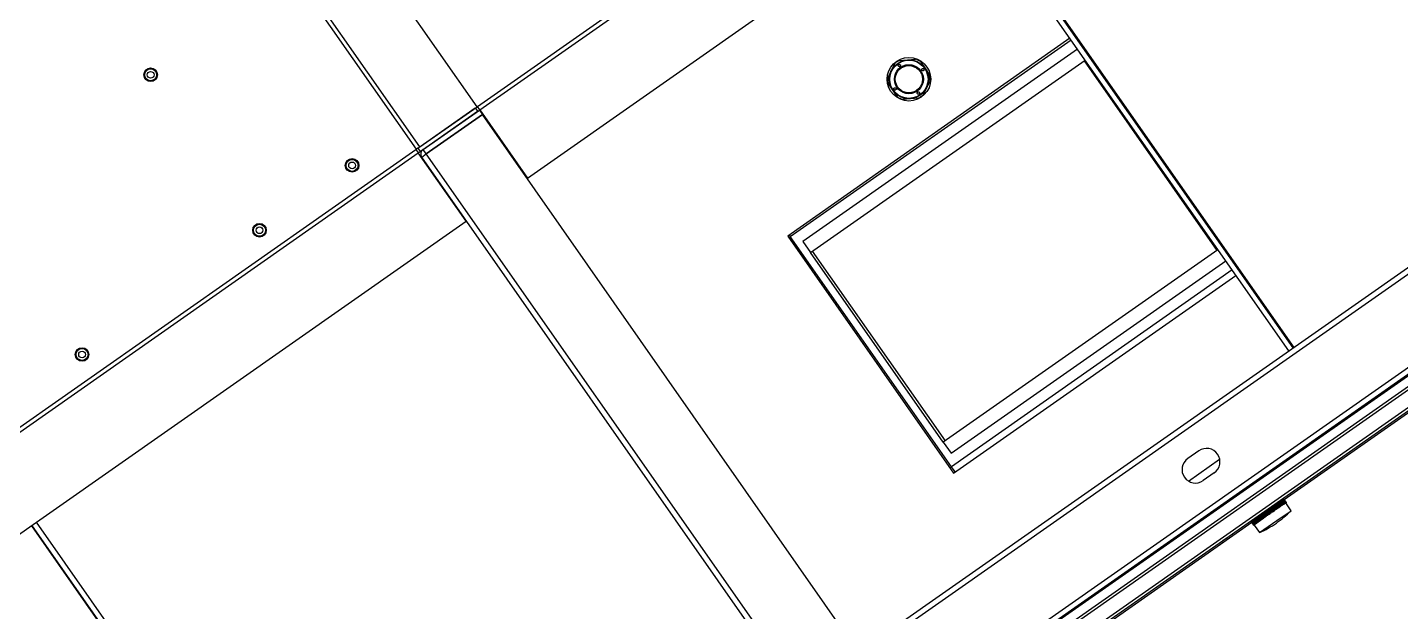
# Model space of a CAD drawing. Header units: millimetres. Extents: x 152904052 to 153933663, y 538271515 to 539240469.
# Drawn here: x 153333655 to 153334676, y 538932960 to 538933394 of the extents above; entities that cross this region are included whole.
import ezdxf

# ---------------------------------------------------------------- set-up
doc = ezdxf.new("R2010")
doc.units = ezdxf.units.MM
doc.layers.add('POWR', color=5, linetype='Continuous')

msp = doc.modelspace()

# ---------------------------------------------------------------- linework, layer by layer
at = {"layer": 'POWR', "color": 7}
for p, q in [((153333989.7, 538933335.3), (153334834.2, 538933926.7)), ((153333991.4, 538933332.8), (153334836, 538933924.1)), ((153334026.9, 538933282.1), (153334871.5, 538933873.4)), ((153333989.3, 538933335), (153333802.5, 538933601.7)), ((153333946.7, 538933305.3), (153333760, 538933572)), ((153333944.2, 538933303.5), (153333757.5, 538933570.1)), ((153333355, 538932282.1), (153335150.6, 538933539.4)), ((153334272.9, 538932929.9), (153335118.7, 538933522.1)), ((153334592.6, 538933153.7), (153334346.2, 538933505.6)), ((153334595.9, 538933156), (153334349.5, 538933507.9)), ((153334349.9, 538933508.2), (153334596.3, 538933156.3)), ((153333404.8, 538932247.6), (153335165.9, 538933480.8)), ((153334296.7, 538932857.9), (153335188.4, 538933482.4)), ((153334297.8, 538932856.3), (153335189.5, 538933480.8)), ((153333407.1, 538932244.3), (153335168.3, 538933477.5)), ((153335198, 538933473.4), (153334301.9, 538932845.8)), ((153335197.5, 538933470.5), (153334304.8, 538932845.3)), ((153335164.9, 538933473.6), (153334315, 538932878.5)), ((153335106.2, 538933404.9), (153334589.3, 538933043)), ((153334430, 538933385.9), (153334220.2, 538933239)), ((153334222.1, 538933238.7), (153334430.8, 538933384.8)), ((153334435.6, 538933377.9), (153334231.5, 538933235)), ((153334237.2, 538933226.8), (153334441.4, 538933369.7)), ((153334303.2, 538933369.4), (153334315.1, 538933370.4)), ((153334318.8, 538933368.6), (153334325.6, 538933358.8)), ((153334539.3, 538933228.3), (153334440.7, 538933369.2)), ((153334294.6, 538933356.3), (153334299.8, 538933367.1)), ((153334301.7, 538933342.3), (153334295, 538933352.2)), ((153334326, 538933354.6), (153334320.8, 538933343.8)), ((153334317.4, 538933341.5), (153334305.5, 538933340.5)), ((153333945.4, 538933304.3), (153333988, 538933334.2)), ((153333946.7, 538933305.3), (153333989.3, 538933335)), ((153333947.1, 538933301.9), (153333989.7, 538933331.7)), ((153333949.3, 538933303.4), (153333991, 538933332.6)), ((153333951.6, 538933300.1), (153333993.3, 538933329.3)), ((153333993.3, 538933329.2), (153333951.6, 538933300)), ((153333988, 538933334.2), (153333989.7, 538933331.7)), ((153333989.3, 538933335), (153333989.7, 538933335.3)), ((153333991.4, 538933332.8), (153333989.7, 538933335.3)), ((153333991, 538933332.6), (153333991.4, 538933332.9)), ((153333991, 538933332.6), (153333993.3, 538933329.3)), ((153333991.4, 538933332.8), (153334026.9, 538933282.1)), ((153334270.6, 538932933.2), (153333993.3, 538933329.2)), ((153333969, 538933312.2), (153333968.9, 538933312.3)), ((153333969.1, 538933312.4), (153333969.2, 538933312.3)), ((153333970.7, 538933313.5), (153333970.8, 538933313.4)), ((153333972.4, 538933314.6), (153333972.4, 538933314.7)), ((153333972.5, 538933314.8), (153333972.6, 538933314.7)), ((153333099.2, 538932711.8), (153333943.8, 538933303.2)), ((153333101, 538932709.3), (153333945.6, 538933300.7)), ((153333943.8, 538933303.2), (153333944.2, 538933303.5)), ((153333943.8, 538933303.2), (153333945.6, 538933300.7)), ((153333945.4, 538933304.3), (153333944.2, 538933303.5)), ((153333945.4, 538933304.3), (153333947.1, 538933301.9)), ((153333945.5, 538933300.7), (153333947.1, 538933301.9)), ((153333981.1, 538933250), (153333945.6, 538933300.7)), ((153333948.3, 538933297.7), (153333951.6, 538933300)), ((153334225.5, 538932901.7), (153333948.3, 538933297.7)), ((153333951.6, 538933300.1), (153333949.3, 538933303.4)), ((153334228.9, 538932904), (153333951.6, 538933300)), ((153333136.5, 538932658.6), (153333981.1, 538933250)), ((153334220.2, 538933239), (153334343.5, 538933062.9)), ((153334221, 538933237.9), (153334222.1, 538933238.7)), ((153334221.3, 538933239.8), (153334222.1, 538933238.7)), ((153334341.9, 538933067.6), (153334222.1, 538933238.7)), ((153334231.5, 538933235), (153334237.2, 538933226.8)), ((153334335.8, 538933085.9), (153334237.2, 538933226.8)), ((153334238.5, 538933227.7), (153334337.2, 538933086.8)), ((153334540, 538933228.8), (153334335.8, 538933085.9)), ((153334341.6, 538933077.7), (153334545.8, 538933220.6)), ((153334550.6, 538933213.8), (153334341.9, 538933067.6)), ((153334343.5, 538933062.9), (153334553.3, 538933209.8)), ((153334671.4, 538933101.9), (153334671.4, 538933102)), ((153334672.9, 538933103), (153334672.8, 538933103.1)), ((153334673.9, 538933103.7), (153334673.9, 538933103.8)), ((153334659.1, 538933093.3), (153334659, 538933093.4)), ((153334666.8, 538933098.7), (153334666.7, 538933098.8)), ((153334335.8, 538933085.9), (153334341.6, 538933077.7)), ((153334646.9, 538933084.8), (153334646.9, 538933084.9)), ((153334649, 538933086.3), (153334649, 538933086.3)), ((153334650.6, 538933087.4), (153334650.6, 538933087.5)), ((153334651.9, 538933088.3), (153334651.8, 538933088.3)), ((153334652.9, 538933089), (153334652.9, 538933089.1)), ((153334654, 538933089.7), (153334653.9, 538933089.8)), ((153334656.2, 538933091.3), (153334656.2, 538933091.4)), ((153334525.7, 538933079.4), (153334517.5, 538933073.7)), ((153334518, 538933057), (153334541.2, 538933073.3)), ((153334634.2, 538933075.9), (153334634.1, 538933075.9)), ((153334641.3, 538933080.9), (153334641.3, 538933080.9)), ((153334340.7, 538933066.8), (153334341.9, 538933067.6)), ((153334344.6, 538933063.7), (153334341.9, 538933067.6)), ((153334537.2, 538933063), (153334529, 538933057.3)), ((153334613.2, 538933061.2), (153334613.2, 538933061.3)), ((153334614.3, 538933061.9), (153334614.2, 538933062)), ((153334615.3, 538933062.7), (153334615.3, 538933062.8)), ((153334619.2, 538933065.4), (153334619.2, 538933065.5)), ((153334620.3, 538933066.2), (153334620.3, 538933066.2)), ((153334627, 538933070.9), (153334627, 538933070.9)), ((153334598.4, 538933050.8), (153334598.3, 538933050.9)), ((153334599.3, 538933051.5), (153334599.3, 538933051.5)), ((153334600.4, 538933052.2), (153334600.4, 538933052.3)), ((153334601.5, 538933053), (153334601.5, 538933053.1)), ((153334608.2, 538933057.7), (153334608.2, 538933057.8)), ((153334609.3, 538933058.5), (153334609.3, 538933058.6)), ((153334610.3, 538933059.2), (153334610.3, 538933059.2)), ((153334612, 538933060.3), (153334612, 538933060.4)), ((153334586.1, 538933037.8), (153334584, 538933040.9)), ((153334584.1, 538933040.9), (153334586.2, 538933037.9)), ((153334584.3, 538933041), (153334586.4, 538933038)), ((153334584.7, 538933041.4), (153334586.9, 538933038.3)), ((153334586.7, 538933038.2), (153334584.7, 538933041.3)), ((153334587, 538933038.4), (153334584.9, 538933041.5)), ((153334587.3, 538933038.6), (153334585.2, 538933041.7)), ((153334585.3, 538933041.8), (153334587.5, 538933038.7)), ((153334585.5, 538933041.9), (153334587.6, 538933038.8)), ((153334587.8, 538933039), (153334585.8, 538933042.1)), ((153334585.9, 538933042.2), (153334588, 538933039.1)), ((153334588.1, 538933039.2), (153334586, 538933042.3)), ((153334588.3, 538933039.4), (153334586.3, 538933042.4)), ((153334586.4, 538933042.5), (153334588.5, 538933039.5)), ((153334586.5, 538933042.6), (153334588.6, 538933039.6)), ((153334588.8, 538933039.7), (153334586.7, 538933042.8)), ((153334586.8, 538933042.8), (153334589, 538933039.8)), ((153334589.1, 538933039.9), (153334586.9, 538933042.9)), ((153334589.2, 538933039.9), (153334587.1, 538933043)), ((153334587.2, 538933043.1), (153334589.4, 538933040.1)), ((153334587.3, 538933043.2), (153334589.5, 538933040.2)), ((153334589.5, 538933040.2), (153334587.5, 538933043.2)), ((153334587.6, 538933043.4), (153334589.7, 538933040.3)), ((153334589.8, 538933040.4), (153334587.7, 538933043.4)), ((153334589.8, 538933040.4), (153334587.8, 538933043.5)), ((153334587.9, 538933043.6), (153334590, 538933040.5)), ((153334589.2, 538933041.9), (153334588, 538933043.7)), ((153334588, 538933043.6), (153334590.1, 538933040.6)), ((153334588.1, 538933043.7), (153334590.3, 538933040.7)), ((153334588.5, 538933043.3), (153334588.2, 538933043.8)), ((153334588.2, 538933043.8), (153334590.3, 538933040.7)), ((153334588.3, 538933043.9), (153334590.4, 538933040.8)), ((153334588.4, 538933044), (153334590.6, 538933040.9)), ((153334590.5, 538933040.9), (153334588.4, 538933043.9)), ((153334588.5, 538933044), (153334590.7, 538933041)), ((153334590.6, 538933040.9), (153334588.5, 538933044)), ((153334588.5, 538933044), (153334590.6, 538933041)), ((153334590.7, 538933041), (153334588.5, 538933044)), ((153334588.5, 538933044), (153334590.7, 538933041)), ((153334589.5, 538933044.6), (153334589.4, 538933044.6)), ((153334590.3, 538933040.7), (153334590.1, 538933040.6)), ((153334590.4, 538933040.8), (153334590.3, 538933040.7)), ((153334590.3, 538933040.7), (153334590.3, 538933040.7)), ((153334590.4, 538933045.2), (153334590.4, 538933045.3)), ((153334590.4, 538933040.8), (153334590.5, 538933040.9)), ((153334594.3, 538933034.9), (153334590.4, 538933040.8)), ((153334590.6, 538933040.9), (153334590.5, 538933040.9)), ((153334590.6, 538933041), (153334590.6, 538933040.9)), ((153334590.6, 538933041), (153334590.7, 538933041)), ((153334590.6, 538933040.9), (153334590.6, 538933040.9)), ((153334590.7, 538933041), (153334590.7, 538933041)), ((153334590.7, 538933041), (153334590.7, 538933041)), ((153334592.1, 538933046.4), (153334592.1, 538933046.5)), ((153334594.4, 538933048), (153334594.3, 538933048.1)), ((153334596.7, 538933049.6), (153334596.6, 538933049.7)), ((153334569.3, 538933030.5), (153334571.4, 538933027.5)), ((153334571.6, 538933027.6), (153334569.4, 538933030.7)), ((153334569.5, 538933030.7), (153334571.7, 538933027.7)), ((153334570, 538933031), (153334572.1, 538933028)), ((153334570.1, 538933031.1), (153334572.3, 538933028.1)), ((153334570.2, 538933031.2), (153334572.4, 538933028.2)), ((153334570.6, 538933031.3), (153334570.5, 538933031.4)), ((153334570.7, 538933031.5), (153334572.8, 538933028.5)), ((153334570.9, 538933031.7), (153334573.1, 538933028.7)), ((153334573, 538933028.6), (153334570.9, 538933031.7)), ((153334571.4, 538933032.1), (153334573.6, 538933029)), ((153334571.6, 538933032.2), (153334573.8, 538933029.2)), ((153334571.7, 538933032.2), (153334573.8, 538933029.2)), ((153334572.2, 538933032.6), (153334574.3, 538933029.6)), ((153334572.4, 538933032.7), (153334574.5, 538933029.7)), ((153334572.4, 538933032.6), (153334572.4, 538933032.7)), ((153334572.5, 538933032.8), (153334574.6, 538933029.8)), ((153334573, 538933033.2), (153334575.1, 538933030.1)), ((153334573.2, 538933033.3), (153334575.4, 538933030.3)), ((153334575.3, 538933030.3), (153334573.2, 538933033.3)), ((153334573.8, 538933033.7), (153334575.9, 538933030.7)), ((153334576.1, 538933030.8), (153334574, 538933033.9)), ((153334574.1, 538933033.9), (153334576.2, 538933030.9)), ((153334574.7, 538933034.2), (153334574.6, 538933034.3)), ((153334574.7, 538933034.3), (153334576.8, 538933031.3)), ((153334574.9, 538933034.5), (153334577, 538933031.4)), ((153334574.9, 538933034.4), (153334577, 538933031.4)), ((153334575.5, 538933034.9), (153334577.6, 538933031.9)), ((153334575.7, 538933035), (153334577.8, 538933032)), ((153334575.7, 538933035), (153334577.8, 538933032)), ((153334575.9, 538933030.7), (153334576.1, 538933030.8)), ((153334576.2, 538933030.9), (153334576.1, 538933030.8)), ((153334576.3, 538933035.5), (153334578.4, 538933032.4)), ((153334576.5, 538933035.6), (153334576.5, 538933035.6)), ((153334576.5, 538933035.6), (153334578.7, 538933032.6)), ((153334578.7, 538933032.6), (153334576.5, 538933035.6)), ((153334577, 538933031.4), (153334576.8, 538933031.3)), ((153334577, 538933035.8), (153334576.9, 538933035.9)), ((153334577, 538933031.4), (153334577, 538933031.4)), ((153334577.2, 538933036.1), (153334577.2, 538933036.1)), ((153334579.3, 538933033), (153334577.2, 538933036.1)), ((153334577.2, 538933036.1), (153334579.3, 538933033)), ((153334579.5, 538933033.2), (153334577.4, 538933036.2)), ((153334577.8, 538933032), (153334577.6, 538933031.9)), ((153334577.8, 538933032), (153334577.8, 538933032)), ((153334580.1, 538933033.6), (153334578, 538933036.6)), ((153334578, 538933036.6), (153334580.1, 538933033.6)), ((153334580.3, 538933033.8), (153334578.2, 538933036.8)), ((153334578.4, 538933032.4), (153334578.7, 538933032.6)), ((153334578.7, 538933032.6), (153334578.7, 538933032.6)), ((153334580.9, 538933034.2), (153334578.8, 538933037.2)), ((153334578.8, 538933037.2), (153334581, 538933034.2)), ((153334579, 538933037.4), (153334581.2, 538933034.3)), ((153334579.3, 538933033), (153334579.5, 538933033.2)), ((153334579.3, 538933033), (153334579.3, 538933033)), ((153334581.7, 538933034.7), (153334579.6, 538933037.8)), ((153334579.7, 538933037.8), (153334581.8, 538933034.8)), ((153334582, 538933034.9), (153334579.8, 538933037.9)), ((153334580.1, 538933033.6), (153334580.3, 538933033.8)), ((153334580.1, 538933033.6), (153334580.1, 538933033.6)), ((153334582.5, 538933035.3), (153334580.4, 538933038.3)), ((153334580.5, 538933038.4), (153334582.6, 538933035.3)), ((153334582.8, 538933035.5), (153334580.6, 538933038.5)), ((153334581, 538933034.2), (153334580.9, 538933034.2)), ((153334581.2, 538933034.3), (153334581, 538933034.2)), ((153334583.3, 538933035.8), (153334581.2, 538933038.9)), ((153334581.2, 538933038.9), (153334583.4, 538933035.9)), ((153334583.5, 538933036), (153334581.4, 538933039)), ((153334581.8, 538933034.8), (153334581.7, 538933034.7)), ((153334581.8, 538933039.2), (153334581.8, 538933039.3)), ((153334581.8, 538933034.8), (153334582, 538933034.9)), ((153334584, 538933036.3), (153334581.9, 538933039.4)), ((153334582, 538933039.4), (153334584.1, 538933036.4)), ((153334584.3, 538933036.5), (153334582.2, 538933039.6)), ((153334582.6, 538933035.3), (153334582.5, 538933035.3)), ((153334582.6, 538933035.3), (153334582.8, 538933035.5)), ((153334582.7, 538933040), (153334584.9, 538933036.9)), ((153334584.7, 538933036.8), (153334582.7, 538933039.9)), ((153334582.9, 538933040.1), (153334585, 538933037.1)), ((153334583.4, 538933035.9), (153334583.3, 538933035.8)), ((153334583.4, 538933040.5), (153334585.6, 538933037.4)), ((153334585.4, 538933037.3), (153334583.4, 538933040.4)), ((153334583.4, 538933035.9), (153334583.5, 538933036)), ((153334583.6, 538933040.6), (153334585.7, 538933037.5)), ((153334583.8, 538933027.6), (153334594.3, 538933034.9)), ((153334584.1, 538933036.4), (153334584, 538933036.3)), ((153334584.1, 538933036.4), (153334584.3, 538933036.5)), ((153334584.9, 538933036.9), (153334584.7, 538933036.8)), ((153334585, 538933037.1), (153334584.9, 538933036.9)), ((153334585.6, 538933037.4), (153334585.4, 538933037.3)), ((153334585.7, 538933037.5), (153334585.6, 538933037.4)), ((153334586.2, 538933037.9), (153334586.1, 538933037.8)), ((153334586.4, 538933038), (153334586.2, 538933037.9)), ((153334586.9, 538933038.3), (153334586.7, 538933038.2)), ((153334586.9, 538933038.3), (153334587, 538933038.4)), ((153334587.5, 538933038.7), (153334587.3, 538933038.6)), ((153334587.6, 538933038.8), (153334587.5, 538933038.7)), ((153334588, 538933039.1), (153334587.8, 538933039)), ((153334588, 538933039.1), (153334588.1, 538933039.2)), ((153334588.5, 538933039.5), (153334588.3, 538933039.4)), ((153334588.6, 538933039.6), (153334588.5, 538933039.5)), ((153334589, 538933039.8), (153334588.8, 538933039.7)), ((153334589, 538933039.8), (153334589.1, 538933039.9)), ((153334589.4, 538933040.1), (153334589.2, 538933039.9)), ((153334589.5, 538933040.2), (153334589.4, 538933040.1)), ((153334589.7, 538933040.3), (153334589.5, 538933040.2)), ((153334589.7, 538933040.3), (153334589.8, 538933040.4)), ((153334590, 538933040.5), (153334589.8, 538933040.4)), ((153334590.1, 538933040.6), (153334590, 538933040.5)), ((153333658.1, 538933023.8), (153333904.5, 538932671.9)), ((153333904.9, 538932672.2), (153333658.5, 538933024.1)), ((153333908.2, 538932674.5), (153333661.8, 538933026.4)), ((153334565.2, 538933026.1), (153334325, 538932857.9)), ((153334556.8, 538933021.7), (153334556.8, 538933021.8)), ((153334558.7, 538933023), (153334558.7, 538933023.1)), ((153334564.5, 538933027.2), (153334566.6, 538933024.1)), ((153334566.6, 538933024.2), (153334564.5, 538933027.2)), ((153334564.5, 538933027.2), (153334566.6, 538933024.2)), ((153334566.6, 538933024.1), (153334564.5, 538933027.2)), ((153334564.5, 538933027.2), (153334566.6, 538933024.1)), ((153334566.8, 538933024.3), (153334564.6, 538933027.3)), ((153334564.6, 538933027.3), (153334566.7, 538933024.2)), ((153334564.8, 538933027.4), (153334564.9, 538933027.1)), ((153334564.8, 538933027.4), (153334566.9, 538933024.4)), ((153334564.8, 538933027.4), (153334566.9, 538933024.4)), ((153334564.9, 538933027.5), (153334566.1, 538933026)), ((153334565, 538933027.5), (153334567.1, 538933024.5)), ((153334567.2, 538933024.5), (153334565.1, 538933027.6)), ((153334565.2, 538933027.7), (153334567.3, 538933024.8)), ((153334567.5, 538933024.8), (153334565.3, 538933027.8)), ((153334565.3, 538933027.7), (153334567.4, 538933024.7)), ((153334565.5, 538933027.9), (153334567.7, 538933024.9)), ((153334565.6, 538933028), (153334567.7, 538933024.9)), ((153334567.8, 538933025), (153334565.7, 538933028)), ((153334565.8, 538933028.1), (153334568, 538933025.1)), ((153334566, 538933028.2), (153334568.1, 538933025.2)), ((153334568.2, 538933025.3), (153334566.1, 538933028.3)), ((153334566.2, 538933028.4), (153334568.4, 538933025.4)), ((153334566.4, 538933028.5), (153334568.5, 538933025.5)), ((153334568.7, 538933025.6), (153334566.5, 538933028.6)), ((153334566.6, 538933028.7), (153334568.8, 538933025.7)), ((153334566.6, 538933024.2), (153334566.7, 538933024.2)), ((153334566.6, 538933024.2), (153334566.6, 538933024.2)), ((153334566.6, 538933024.1), (153334566.6, 538933024.2)), ((153334566.6, 538933024.1), (153334566.6, 538933024.1)), ((153334566.7, 538933024.2), (153334566.8, 538933024.3)), ((153334566.9, 538933024.4), (153334566.8, 538933024.3)), ((153334566.8, 538933024.3), (153334571, 538933018.7)), ((153334566.9, 538933028.9), (153334569, 538933025.8)), ((153334566.9, 538933024.4), (153334567.1, 538933024.5)), ((153334566.9, 538933024.4), (153334566.9, 538933024.4)), ((153334569.2, 538933025.9), (153334567, 538933029)), ((153334567.1, 538933029), (153334569.3, 538933026.1)), ((153334567.1, 538933024.5), (153334567.2, 538933024.5)), ((153334567.4, 538933024.7), (153334567.2, 538933024.5)), ((153334567.4, 538933029.2), (153334569.6, 538933026.2)), ((153334567.4, 538933024.7), (153334567.5, 538933024.8)), ((153334567.6, 538933029.2), (153334567.5, 538933029.3)), ((153334567.5, 538933024.8), (153334567.7, 538933024.9)), ((153334569.7, 538933026.3), (153334567.6, 538933029.3)), ((153334567.7, 538933029.4), (153334569.9, 538933026.4)), ((153334567.7, 538933024.9), (153334567.8, 538933025)), ((153334568, 538933025.1), (153334567.8, 538933025)), ((153334568, 538933029.6), (153334570.1, 538933026.6)), ((153334568.1, 538933025.2), (153334568.2, 538933025.3)), ((153334568.2, 538933029.8), (153334570.4, 538933026.8)), ((153334570.3, 538933026.7), (153334568.2, 538933029.8)), ((153334568.2, 538933025.3), (153334568.4, 538933025.4)), ((153334568.5, 538933025.5), (153334568.7, 538933025.6)), ((153334568.6, 538933030.1), (153334570.7, 538933027.1)), ((153334568.7, 538933025.6), (153334568.8, 538933025.7)), ((153334570.9, 538933027.2), (153334568.8, 538933030.2)), ((153334568.9, 538933030.2), (153334571.1, 538933027.3)), ((153334569, 538933025.8), (153334569.2, 538933025.9)), ((153334569.3, 538933026.1), (153334569.2, 538933025.9)), ((153334569.6, 538933026.2), (153334569.7, 538933026.3)), ((153334569.9, 538933026.4), (153334569.7, 538933026.3)), ((153334570.1, 538933026.6), (153334570.3, 538933026.7)), ((153334570.3, 538933026.7), (153334570.4, 538933026.8)), ((153334570.7, 538933027.1), (153334570.9, 538933027.2)), ((153334570.9, 538933027.2), (153334571.1, 538933027.3)), ((153334571, 538933018.7), (153334583.8, 538933027.6)), ((153334571.4, 538933027.5), (153334571.6, 538933027.6)), ((153334571.6, 538933027.6), (153334571.7, 538933027.7)), ((153334572.3, 538933028.1), (153334572.1, 538933028)), ((153334572.4, 538933028.2), (153334572.3, 538933028.1)), ((153334572.8, 538933028.5), (153334573, 538933028.6)), ((153334573.1, 538933028.7), (153334573, 538933028.6)), ((153334573.8, 538933029.2), (153334573.6, 538933029)), ((153334573.8, 538933029.2), (153334573.8, 538933029.2)), ((153334574.5, 538933029.7), (153334574.3, 538933029.6)), ((153334574.5, 538933029.7), (153334574.6, 538933029.8)), ((153334575.1, 538933030.1), (153334575.3, 538933030.3)), ((153334575.4, 538933030.3), (153334575.3, 538933030.3)), ((153334543.9, 538933012.7), (153334542.9, 538933011.9)), ((153334542.9, 538933012), (153334542.9, 538933012.1)), ((153334545.3, 538933013.7), (153334543.9, 538933012.7)), ((153334543.9, 538933012.7), (153334543.9, 538933012.8)), ((153334545.4, 538933013.7), (153334545.3, 538933013.8)), ((153334545.3, 538933013.7), (153334545.3, 538933013.7)), ((153334546.4, 538933014.4), (153334545.4, 538933013.7)), ((153334547.1, 538933014.9), (153334546.4, 538933014.4)), ((153334546.4, 538933014.4), (153334546.4, 538933014.5)), ((153334547.3, 538933015.1), (153334547.1, 538933014.9)), ((153334547.1, 538933014.9), (153334547.1, 538933015)), ((153334550.5, 538933017.3), (153334550.5, 538933017.4)), ((153334552.3, 538933018.5), (153334552.2, 538933018.6)), ((153334554.5, 538933020.1), (153334554.5, 538933020.2)), ((153334525.6, 538932999.8), (153334524.1, 538932998.8)), ((153334526.3, 538933000.3), (153334525.6, 538932999.8)), ((153334525.6, 538932999.8), (153334525.6, 538932999.9)), ((153334526.4, 538933000.4), (153334526.3, 538933000.5)), ((153334527.6, 538933001.2), (153334527.5, 538933001.3)), ((153334528.7, 538933002), (153334528.6, 538933002)), ((153334531.7, 538933004.1), (153334531.6, 538933004.2)), ((153334535.8, 538933007), (153334535.7, 538933007.1)), ((153334536, 538933007.1), (153334535.9, 538933007.2)), ((153334537, 538933007.8), (153334537, 538933007.9)), ((153334538.1, 538933008.6), (153334538, 538933008.6)), ((153334539.9, 538933009.8), (153334539.8, 538933009.9)), ((153334513.8, 538932991.5), (153334513.7, 538932991.6)), ((153334515, 538932992.4), (153334514.9, 538932992.5)), ((153334516, 538932993.1), (153334516, 538932993.2)), ((153334517.1, 538932993.9), (153334517, 538932993.9)), ((153334518.3, 538932994.7), (153334518.3, 538932994.8)), ((153334522, 538932997.3), (153334521.9, 538932997.4)), ((153334523.6, 538932998.4), (153334522.1, 538932997.4)), ((153334523.6, 538932998.4), (153334523.5, 538932998.5)), ((153334524.1, 538932998.8), (153334524.1, 538932998.9)), ((153334499.6, 538932981.6), (153334499.5, 538932981.7)), ((153334500.5, 538932982.2), (153334500.4, 538932982.3)), ((153334507.7, 538932987.3), (153334507.7, 538932987.4)), ((153334482.2, 538932969.4), (153334482.2, 538932969.5)), ((153334488.3, 538932973.7), (153334488.3, 538932973.8)), ((153334495.5, 538932978.7), (153334495.4, 538932978.8)), ((153334471, 538932961.6), (153334470.9, 538932961.7)), ((153334475.1, 538932964.4), (153334475, 538932964.5)), ((153334476.1, 538932965.2), (153334476.1, 538932965.3)), ((153334479.2, 538932967.3), (153334479.1, 538932967.4))]:
    msp.add_line(p, q, dxfattribs=at)
for centre, radius in [((153334310.3, 538933355.5), 16.2), ((153334310.3, 538933355.5), 14.5), ((153334310.3, 538933355.5), 14.2), ((153333746.7, 538933358.8), 5.06), ((153333746.7, 538933358.8), 4.44), ((153333746.7, 538933358.8), 2.5), ((153334310.3, 538933355.5), 10.8), ((153334310.3, 538933355.5), 10.1), ((153333896.4, 538933291.5), 5.06), ((153333896.4, 538933291.5), 4.44), ((153333896.4, 538933291.5), 2.5), ((153333827.6, 538933243.3), 5.06), ((153333827.6, 538933243.3), 4.44), ((153333827.6, 538933243.3), 2.5), ((153333695.7, 538933151), 5.06), ((153333695.7, 538933151), 4.44), ((153333695.7, 538933151), 2.5)]:
    msp.add_circle(centre, radius, dxfattribs=at)
for centre, radius, start, end in [((153334310.3, 538933355.5), 15.7, 117.0092, 132.1895), ((153334310.3, 538933355.5), 15.7, 57.0092, 72.1895), ((153334310.3, 538933355.5), 15.7, 357.0092, 12.1895), ((153334310.3, 538933355.5), 15.7, 177.0092, 192.1895), ((153334310.3, 538933355.5), 15.7, 237.0092, 252.1895), ((153334310.3, 538933355.5), 15.7, 297.0092, 312.1895), ((153333951.6, 538933300), 4.1, 125, 215), ((153333951.6, 538933300), 0.1, 125, 215), ((153334523.3, 538933065.5), 10, 125, 305), ((153334531.5, 538933071.2), 10, 305, 125), ((153334537.5, 538933091.3), 80, 305.006, 315.2124), ((153334537.5, 538933091.3), 80, 294.7997, 305.006)]:
    msp.add_arc(centre, radius, start, end, dxfattribs=at)
for points, knots in [([(153334303.2, 538933364.8), (153334303.3, 538933364.8), (153334303.5, 538933364.8), (153334303.7, 538933365), (153334303.9, 538933365.1), (153334304, 538933365.3), (153334304.1, 538933365.5), (153334304.1, 538933365.8), (153334304, 538933366.2), (153334303.7, 538933366.4), (153334303.4, 538933366.5), (153334303.1, 538933366.5), (153334302.9, 538933366.5), (153334302.7, 538933366.4), (153334302.6, 538933366.2), (153334302.4, 538933366), (153334302.4, 538933365.7), (153334302.4, 538933365.4), (153334302.6, 538933365.1), (153334302.9, 538933364.9), (153334303.1, 538933364.8), (153334303.2, 538933364.8)], [0, 0, 0, 0, 0.037655, 0.075529, 0.109622, 0.142408, 0.18759, 0.24856, 0.329431, 0.41155, 0.474655, 0.51947, 0.554483, 0.589706, 0.620506, 0.652427, 0.702904, 0.774298, 0.847915, 0.935622, 1, 1, 1, 1]), ([(153334320.3, 538933361.8), (153334320.3, 538933361.8), (153334320.6, 538933361.7), (153334320.9, 538933361.7), (153334321.2, 538933361.9), (153334321.4, 538933362.2), (153334321.5, 538933362.6), (153334321.5, 538933362.8), (153334321.4, 538933363), (153334321.3, 538933363.2), (153334321.1, 538933363.3), (153334320.9, 538933363.4), (153334320.5, 538933363.5), (153334320.2, 538933363.4), (153334319.9, 538933363.1), (153334319.8, 538933362.9), (153334319.8, 538933362.6), (153334319.8, 538933362.3), (153334319.9, 538933362.1), (153334320.1, 538933361.9), (153334320.2, 538933361.9), (153334320.3, 538933361.8)], [0, 0, 0, 0, 0.0522296, 0.1192148, 0.2044654, 0.2903646, 0.3432844, 0.3835814, 0.4161898, 0.448914, 0.4793535, 0.5214007, 0.5803525, 0.661164, 0.7433981, 0.8083834, 0.8562705, 0.8942785, 0.9325084, 0.9658413, 1, 1, 1, 1]), ([(153334299.6, 538933347.5), (153334299.7, 538933347.5), (153334300, 538933347.4), (153334300.3, 538933347.5), (153334300.6, 538933347.8), (153334300.8, 538933348), (153334300.8, 538933348.3), (153334300.8, 538933348.6), (153334300.7, 538933348.8), (153334300.5, 538933349), (153334300.3, 538933349.1), (153334300.1, 538933349.2), (153334299.7, 538933349.2), (153334299.4, 538933349.1), (153334299.2, 538933348.8), (153334299.1, 538933348.5), (153334299.1, 538933348.2), (153334299.1, 538933348), (153334299.3, 538933347.8), (153334299.4, 538933347.6), (153334299.5, 538933347.6), (153334299.6, 538933347.5)], [0, 0, 0, 0, 0.0672662, 0.1456476, 0.2259598, 0.2945474, 0.3443662, 0.3835245, 0.4229393, 0.4567117, 0.4897052, 0.5361126, 0.5989629, 0.6814487, 0.7649929, 0.8246243, 0.8679071, 0.9020424, 0.9363559, 0.9669475, 1, 1, 1, 1]), ([(153334317.5, 538933344.4), (153334317.6, 538933344.4), (153334317.7, 538933344.5), (153334317.9, 538933344.6), (153334318, 538933344.7), (153334318.1, 538933344.9), (153334318.2, 538933345.2), (153334318.2, 538933345.5), (153334318, 538933345.8), (153334317.7, 538933346), (153334317.4, 538933346.1), (153334317.2, 538933346.1), (153334316.9, 538933346), (153334316.8, 538933345.9), (153334316.6, 538933345.7), (153334316.5, 538933345.5), (153334316.5, 538933345.2), (153334316.5, 538933344.9), (153334316.7, 538933344.6), (153334317, 538933344.4), (153334317.3, 538933344.4), (153334317.4, 538933344.4), (153334317.5, 538933344.4)], [0, 0, 0, 0, 0.032752, 0.06566, 0.096359, 0.128239, 0.178564, 0.249759, 0.323184, 0.410832, 0.464034, 0.505856, 0.540618, 0.575489, 0.608047, 0.643003, 0.696435, 0.769015, 0.843405, 0.93108, 0.98189, 1, 1, 1, 1])]:
    msp.add_open_spline(points, degree=3, knots=knots, dxfattribs=at)

doc.saveas('drawing.dxf')
